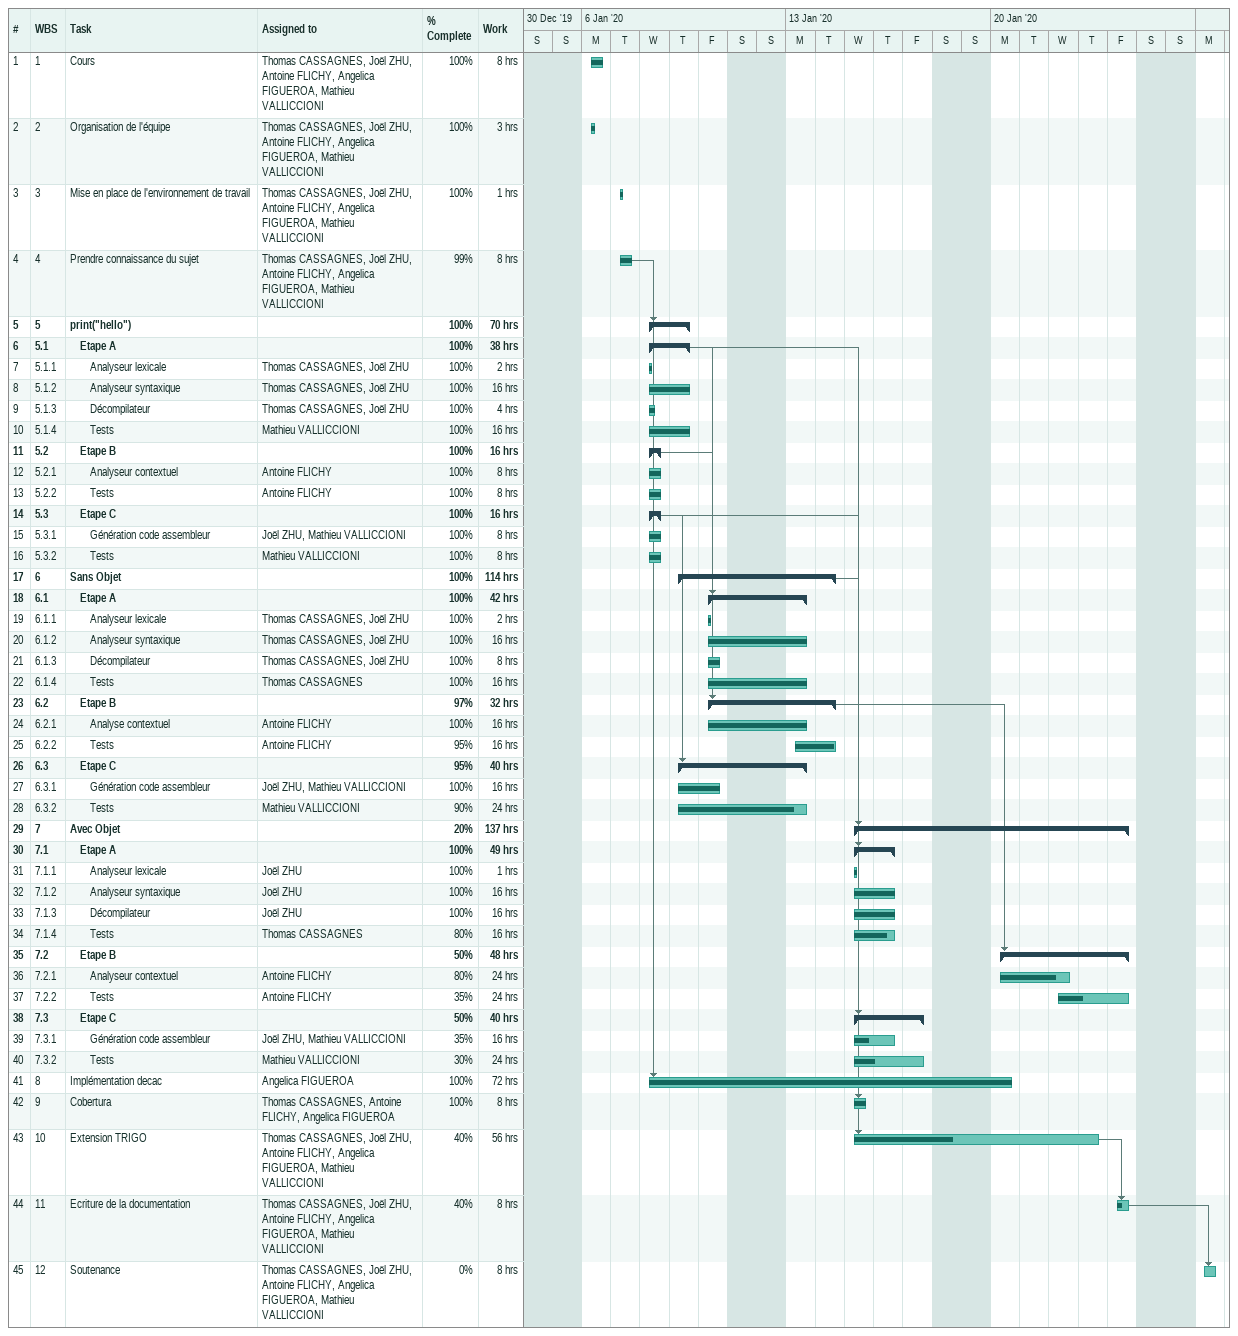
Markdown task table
| ID | WBS | Task | Start | Finish | Predecessors | Resources | % complete | Work (h) |
|---|---|---|---|---|---|---|---|---|
| 1 | 1 | Cours | 2020-01-06 | 2020-01-06 |  | Thomas CASSAGNES, Joël ZHU, Antoine FLICHY, Angelica FIGUEROA, Mathieu VALLICCIONI | 100 | 8 |
| 2 | 2 | Organisation de l'équipe | 2020-01-06 | 2020-01-06 |  | Thomas CASSAGNES, Joël ZHU, Antoine FLICHY, Angelica FIGUEROA, Mathieu VALLICCIONI | 100 | 3 |
| 3 | 3 | Mise en place de l'environnement de travail | 2020-01-07 | 2020-01-07 |  | Thomas CASSAGNES, Joël ZHU, Antoine FLICHY, Angelica FIGUEROA, Mathieu VALLICCIONI | 100 | 1 |
| 4 | 4 | Prendre connaissance du sujet | 2020-01-07 | 2020-01-07 |  | Thomas CASSAGNES, Joël ZHU, Antoine FLICHY, Angelica FIGUEROA, Mathieu VALLICCIONI | 99 | 8 |
| 5 | 5 | **print("hello")** | 2020-01-08 | 2020-01-09 | 4 |  | 100 | 70 |
| 6 | 5.1 | **Etape A** | 2020-01-08 | 2020-01-09 |  |  | 100 | 38 |
| 7 | 5.1.1 | Analyseur lexicale | 2020-01-08 | 2020-01-08 |  | Thomas CASSAGNES, Joël ZHU | 100 | 2 |
| 8 | 5.1.2 | Analyseur syntaxique | 2020-01-08 | 2020-01-09 |  | Thomas CASSAGNES, Joël ZHU | 100 | 16 |
| 9 | 5.1.3 | Décompilateur | 2020-01-08 | 2020-01-08 |  | Thomas CASSAGNES, Joël ZHU | 100 | 4 |
| 10 | 5.1.4 | Tests | 2020-01-08 | 2020-01-09 |  | Mathieu VALLICCIONI | 100 | 16 |
| 11 | 5.2 | **Etape B** | 2020-01-08 | 2020-01-08 |  |  | 100 | 16 |
| 12 | 5.2.1 | Analyseur contextuel | 2020-01-08 | 2020-01-08 |  | Antoine FLICHY | 100 | 8 |
| 13 | 5.2.2 | Tests | 2020-01-08 | 2020-01-08 |  | Antoine FLICHY | 100 | 8 |
| 14 | 5.3 | **Etape C** | 2020-01-08 | 2020-01-08 |  |  | 100 | 16 |
| 15 | 5.3.1 | Génération code assembleur | 2020-01-08 | 2020-01-08 |  | Joël ZHU, Mathieu VALLICCIONI | 100 | 8 |
| 16 | 5.3.2 | Tests | 2020-01-08 | 2020-01-08 |  | Mathieu VALLICCIONI | 100 | 8 |
| 17 | 6 | **Sans Objet** | 2020-01-09 | 2020-01-14 |  |  | 100 | 114 |
| 18 | 6.1 | **Etape A** | 2020-01-10 | 2020-01-13 | 6 |  | 100 | 42 |
| 19 | 6.1.1 | Analyseur lexicale | 2020-01-10 | 2020-01-10 |  | Thomas CASSAGNES, Joël ZHU | 100 | 2 |
| 20 | 6.1.2 | Analyseur syntaxique | 2020-01-10 | 2020-01-13 |  | Thomas CASSAGNES, Joël ZHU | 100 | 16 |
| 21 | 6.1.3 | Décompilateur | 2020-01-10 | 2020-01-10 |  | Thomas CASSAGNES, Joël ZHU | 100 | 8 |
| 22 | 6.1.4 | Tests | 2020-01-10 | 2020-01-13 |  | Thomas CASSAGNES | 100 | 16 |
| 23 | 6.2 | **Etape B** | 2020-01-10 | 2020-01-14 | 11 |  | 97 | 32 |
| 24 | 6.2.1 | Analyse contextuel | 2020-01-10 | 2020-01-13 |  | Antoine FLICHY | 100 | 16 |
| 25 | 6.2.2 | Tests | 2020-01-13 | 2020-01-14 |  | Antoine FLICHY | 95 | 16 |
| 26 | 6.3 | **Etape C** | 2020-01-09 | 2020-01-13 | 14 |  | 95 | 40 |
| 27 | 6.3.1 | Génération code assembleur | 2020-01-09 | 2020-01-10 |  | Joël ZHU, Mathieu VALLICCIONI | 100 | 16 |
| 28 | 6.3.2 | Tests | 2020-01-09 | 2020-01-13 |  | Mathieu VALLICCIONI | 90 | 24 |
| 29 | 7 | **Avec Objet** | 2020-01-15 | 2020-01-24 | 17 |  | 20 | 137 |
| 30 | 7.1 | **Etape A** | 2020-01-15 | 2020-01-16 | 6 |  | 100 | 49 |
| 31 | 7.1.1 | Analyseur lexicale | 2020-01-15 | 2020-01-15 |  | Joël ZHU | 100 | 1 |
| 32 | 7.1.2 | Analyseur syntaxique | 2020-01-15 | 2020-01-16 |  | Joël ZHU | 100 | 16 |
| 33 | 7.1.3 | Décompilateur | 2020-01-15 | 2020-01-16 |  | Joël ZHU | 100 | 16 |
| 34 | 7.1.4 | Tests | 2020-01-15 | 2020-01-16 |  | Thomas CASSAGNES | 80 | 16 |
| 35 | 7.2 | **Etape B** | 2020-01-20 | 2020-01-24 | 23 |  | 50 | 48 |
| 36 | 7.2.1 | Analyseur contextuel | 2020-01-20 | 2020-01-22 |  | Antoine FLICHY | 80 | 24 |
| 37 | 7.2.2 | Tests | 2020-01-22 | 2020-01-24 |  | Antoine FLICHY | 35 | 24 |
| 38 | 7.3 | **Etape C** | 2020-01-15 | 2020-01-17 | 14 |  | 50 | 40 |
| 39 | 7.3.1 | Génération code assembleur | 2020-01-15 | 2020-01-16 |  | Joël ZHU, Mathieu VALLICCIONI | 35 | 16 |
| 40 | 7.3.2 | Tests | 2020-01-15 | 2020-01-17 |  | Mathieu VALLICCIONI | 30 | 24 |
| 41 | 8 | Implémentation decac | 2020-01-08 | 2020-01-20 | 4 | Angelica FIGUEROA | 100 | 72 |
| 42 | 9 | Cobertura | 2020-01-15 | 2020-01-15 | 17 | Thomas CASSAGNES, Antoine FLICHY, Angelica FIGUEROA | 100 | 8 |
| 43 | 10 | Extension TRIGO | 2020-01-15 | 2020-01-23 | 17 | Thomas CASSAGNES, Joël ZHU, Antoine FLICHY, Angelica FIGUEROA, Mathieu VALLICCIONI | 40 | 56 |
| 44 | 11 | Ecriture de la documentation | 2020-01-24 | 2020-01-24 | 43 | Thomas CASSAGNES, Joël ZHU, Antoine FLICHY, Angelica FIGUEROA, Mathieu VALLICCIONI | 40 | 8 |
| 45 | 12 | Soutenance | 2020-01-27 | 2020-01-27 | 44 | Thomas CASSAGNES, Joël ZHU, Antoine FLICHY, Angelica FIGUEROA, Mathieu VALLICCIONI | 0 | 8 |
